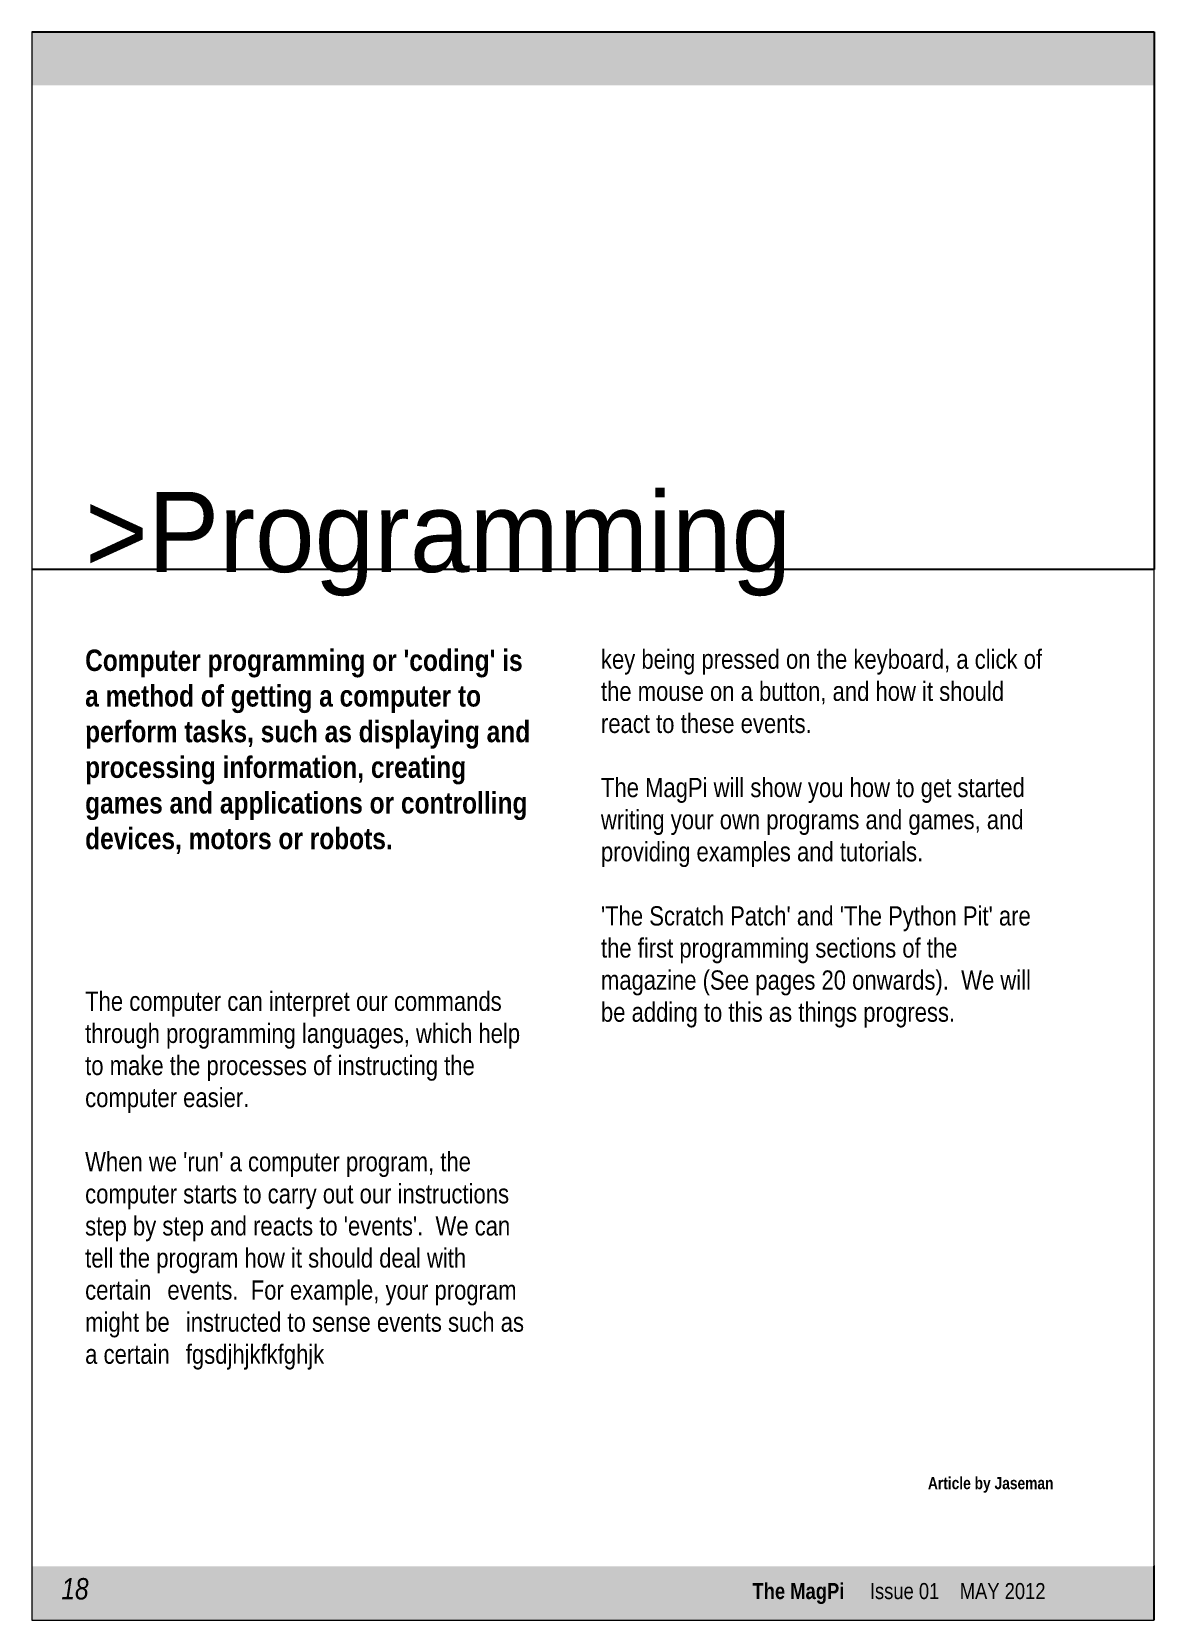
# Paper-space layout 'Page18' of a CAD drawing. Header units: millimetres. Extents: x 202 to 412, y -20 to 277.
# The model-space entities are those that its viewports show. They can reach past a viewport. Long polylines and large blocks are cut down to what shows.
import ezdxf

# ---------------------------------------------------------------- set-up
doc = ezdxf.new("R2010")
doc.units = ezdxf.units.MM
doc.header["$LTSCALE"] = 0.2
for name, color, linetype in [('Background Fill', 3, 'Continuous'), ('Images', 7, 'Continuous'), ('Text', 7, 'Continuous')]:
    doc.layers.add(name, color=color, linetype=linetype)
doc.styles.get("Standard").update_dxf_attribs({"font": 'arial.ttf'})
picture_1 = doc.add_image_def('image2.png', size_in_pixel=(1251, 599))
picture_2 = doc.add_image_def('image5.jpg', size_in_pixel=(574, 131))

msp = doc.modelspace()

# ---------------------------------------------------------------- linework, layer by layer
at = {"layer": 'Background Fill', "color": 77, "true_color": 0x5d6a34}
for points in [[(275.58, 297), (535.58, 297), (275.58, 287), (535.58, 287)], [(275.58, 10), (485.58, 10), (275.58, 0), (485.58, 0)]]:
    msp.add_solid(points, dxfattribs=at)

# ---------------------------------------------------------------- texts
at = {"layer": 'Text', "attachment_point": 1}
for s, width, insert, char_height in [('{\\fOCR A Extended|b0|i0|c0|p50;\\C94;\\c41728;>Programming}', 40, (285.58, 210.95), 15), ("{\\fArial Narrow|b1|i0|c0|p34;Computer programming or 'coding' is a method of getting a computer to \\H1.8653x; \\H0.5361x;perform tasks, such as displaying and \\H1.5769x; \\H0.63417x;processing information, creating \\H1.673x; \\H0.59772x;games and applications or controlling \\H1.6239x; \\H0.6158x;devices, motors or robots.\\H1.6254x; }", 84.5, (285.58, 181.45), 4), ("{\\fArial Narrow|b0|i0|c0|p34;key being pressed on the keyboard, a click of the mouse on a button, and how it should \\H1.8483x; \\H0.54105x;react to these events.\\H1.5506x; \\H0.64492x;\\P\\H1.6498x; \\H0.60613x;\\PThe MagPi will show you how to get started \\H1.6167x; \\H0.61853x;writing your own programs and games, and \\H1.6278x; \\H0.61434x;providing examples and tutorials.\\H1.6241x; \\H0.61573x;\\P\\H1.6253x; \\H0.61527x;\\P'The Scratch Patch' and 'The Python Pit' are \\H1.6426x; \\H0.60878x;the first programming sections of the \\H1.6517x; \\H0.60544x;magazine (See pages 20 onwards).  We will \\H1.6488x; \\H0.60652x;be adding to this as things progress.\\H1.6326x; }", 84.5, (382.08, 181.45), 3.6), ("{\\fArial Narrow|b0|i0|c0|p34;The computer can interpret our commands through programming languages, which help \\H1.8333x; \\H0.54545x;to make the processes of instructing the \\H1.5726x; \\H0.63589x;computer easier.\\H1.6574x; \\H0.60336x;\\P\\H1.6142x; \\H0.6195x;\\PWhen we 'run' a computer program, the \\H1.6286x; \\H0.61402x;computer starts to carry out our instructions \\H1.6238x; \\H0.61584x;step by step and reacts to 'events'.  We can \\H1.6254x; \\H0.61523x;tell the program how it should deal with certain \\H1.6249x; \\H0.61544x;events.  For example, your program might be \\H1.625x; \\H0.61537x;instructed to sense events such as a certain \\H1.625x; \\H0.61539x;\\C256;\\c16777215;fgsdjhjkfkfghjk\\H1.6421x; }", 84.5, (285.58, 117.47), 3.6)]:
    msp.add_mtext_dynamic_manual_height_columns(s, width=width, gutter_width=12.5, heights=[0], dxfattribs=dict(at, insert=insert, char_height=char_height))
at = {"layer": 'Text', "color": 255, "attachment_point": 1}
for s, width, insert, char_height in [('\\pi61.177;{\\fArial Narrow|b1|i0|c0|p34;\\C256;Article by Jaseman}', 84.5, (382.08, 26.66), 2.25), ('\\pi5.5471;{\\fArial Narrow|b0|i1|c0|p34;\\C43;18}', 10, (275.58, 7.78), 4), ('\\pi84.851;{\\fArial Narrow|b1|i0|c0|p34;The MagPi\\fArial Narrow|b0|i0|c0|p34;     Issue 01    MAY 2012}', 139.4261, (325.58, 6.85), 3)]:
    msp.add_mtext_dynamic_manual_height_columns(s, width=width, gutter_width=12.5, heights=[0], dxfattribs=dict(at, insert=insert, char_height=char_height))

# ---------------------------------------------------------------- pictures from other files: only their frames are drawn
at = {"layer": 'Images'}
image = msp.add_image(picture_1, insert=(275.58, 196.45), size_in_units=(210, 100.55), dxfattribs=at)
image.dxf.flags = 7
image = msp.add_image(picture_2, insert=(485.58, 0), size_in_units=(43.82, 10), dxfattribs=at)
image.dxf.flags = 7

psp = doc.layouts.new('Page18')

# ---------------------------------------------------------------- viewports
at = {"layer": '0'}
psp.add_viewport(center=(307.4, 128.55), size=(210, 297.096), view_center_point=(380.59, 148.45), view_height=297.104, dxfattribs=at)

doc.saveas('drawing.dxf')
